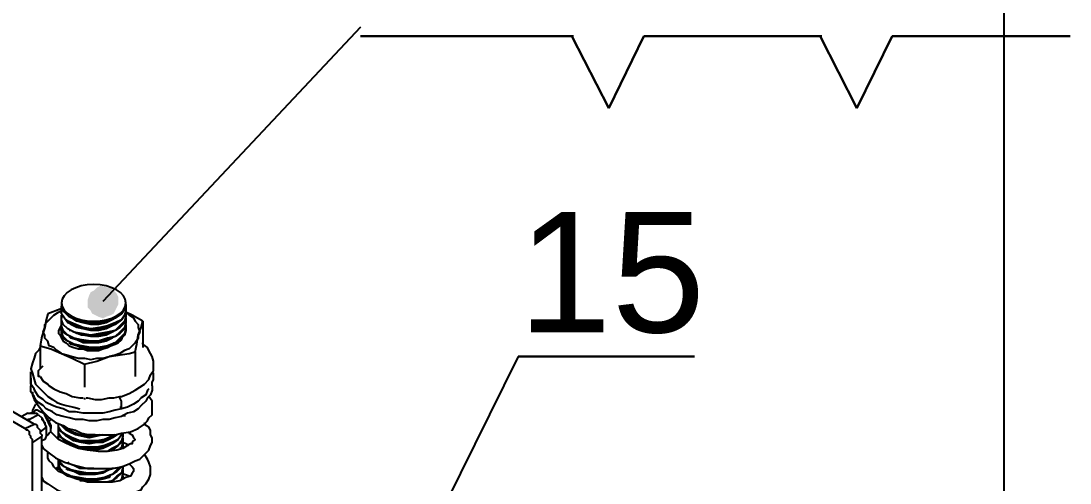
# Model space of a CAD drawing. Extents: x 3 to 592, y 5 to 207.
# Drawn here: x 550.21 to 574.35, y 82.18 to 92.82 of the extents above; entities that cross this region are included whole.
import ezdxf

# ---------------------------------------------------------------- set-up
doc = ezdxf.new("R2010")
doc.units = 0
doc.layers.get('0').update_dxf_attribs({"linetype": 'CONTINUOUS'})
picture_1 = doc.add_image_def('image5.jpg', size_in_pixel=(760, 1236))

msp = doc.modelspace()

# ---------------------------------------------------------------- hatches: boundary and pattern name
h = msp.add_hatch(color=7)
h.paths.add_polyline_path([(554.704237, 166.828611), (554.81007, 166.793333), (554.880626, 166.758056), (554.951181, 166.758056), (555.057015, 166.793333), (555.12757, 166.828611), (555.198126, 166.899167), (555.233404, 166.969722), (555.268681, 167.040278), (555.268681, 167.146111), (555.268681, 167.216667), (555.233404, 167.3225), (555.162848, 167.357778), (555.092293, 167.428333), (555.021737, 167.463611), (554.951181, 167.498889), (554.845348, 167.498889), (554.774793, 167.463611), (554.704237, 167.428333), (554.633681, 167.357778), (554.598404, 167.287222), (554.563126, 167.216667), (554.563126, 167.110833), (554.563126, 167.040278), (554.598404, 166.969722), (554.633681, 166.899167), (554.704237, 166.828611), (554.915904, 167.146111)])
h.paths.add_polyline_path([(507.961181, 190.641111), (508.031737, 190.570556), (508.102293, 190.570556), (508.172848, 190.535278), (508.278681, 190.535278), (508.349237, 190.570556), (508.419793, 190.641111), (508.490348, 190.676389), (508.525626, 190.782222), (508.560904, 190.852778), (508.560904, 190.923333), (508.525626, 191.029167), (508.490348, 191.099722), (508.419793, 191.170278), (508.349237, 191.205556), (508.278681, 191.240833), (508.208126, 191.276111), (508.102293, 191.240833), (508.031737, 191.205556), (507.961181, 191.170278), (507.890626, 191.099722), (507.855348, 191.029167), (507.855348, 190.958611), (507.855348, 190.852778), (507.855348, 190.782222), (507.890626, 190.711667), (507.961181, 190.641111), (508.208126, 190.888056)])
h.paths.add_polyline_path([(565.887293, 108.726111), (568.709515, 106.574167), (567.933404, 105.833333)])
h.paths.add_polyline_path([(565.887293, 111.618889), (568.356737, 114.158889), (569.027015, 113.276944)])
h.paths.add_polyline_path([(554.880626, 54.010278), (554.951181, 53.939722), (555.021737, 53.904444), (555.092293, 53.869167), (555.198126, 53.869167), (555.268681, 53.869167), (555.339237, 53.904444), (555.409793, 53.975), (555.480348, 54.045556), (555.515626, 54.116111), (555.515626, 54.186667), (555.515626, 54.2925), (555.480348, 54.363056), (555.44507, 54.433611), (555.374515, 54.504167), (555.303959, 54.539444), (555.233404, 54.574722), (555.12757, 54.574722), (555.057015, 54.574722), (554.986459, 54.539444), (554.915904, 54.468889), (554.845348, 54.398333), (554.81007, 54.327778), (554.81007, 54.257222), (554.81007, 54.151389), (554.845348, 54.080833), (554.880626, 54.010278), (555.162848, 54.221944)])
h.paths.add_polyline_path([(559.643126, 73.095556), (559.748959, 73.025), (559.819515, 73.025), (559.89007, 72.989722), (559.995904, 73.025), (560.066459, 73.060278), (560.137015, 73.095556), (560.172293, 73.166111), (560.20757, 73.271944), (560.242848, 73.3425), (560.242848, 73.413056), (560.20757, 73.518889), (560.172293, 73.589444), (560.101737, 73.66), (560.031181, 73.695278), (559.960626, 73.730556), (559.854793, 73.730556), (559.784237, 73.695278), (559.713681, 73.66), (559.643126, 73.624722), (559.57257, 73.554167), (559.537293, 73.483611), (559.537293, 73.377778), (559.537293, 73.307222), (559.537293, 73.201389), (559.607848, 73.130833), (559.643126, 73.095556), (559.89007, 73.377778)])
h.paths.add_polyline_path([(502.951737, 82.514722), (502.845904, 82.55), (502.775348, 82.585278), (502.704793, 82.585278), (502.598959, 82.55), (502.528404, 82.514722), (502.457848, 82.444167), (502.42257, 82.373611), (502.387293, 82.303056), (502.387293, 82.197222), (502.387293, 82.126667), (502.42257, 82.056111), (502.493126, 81.985556), (502.563681, 81.915), (502.634237, 81.879722), (502.704793, 81.879722), (502.810626, 81.879722), (502.881181, 81.879722), (502.951737, 81.950278), (503.022293, 81.985556), (503.05757, 82.056111), (503.092848, 82.161944), (503.092848, 82.2325), (503.092848, 82.338333), (503.05757, 82.408889), (502.987015, 82.479444), (502.951737, 82.514722), (502.74007, 82.2325)])
h.paths.add_polyline_path([(531.63257, 120.261944), (531.738404, 120.226667), (531.808959, 120.226667), (531.914793, 120.226667), (531.985348, 120.261944), (532.055904, 120.297222), (532.126459, 120.367778), (532.161737, 120.438333), (532.197015, 120.508889), (532.197015, 120.614722), (532.161737, 120.685278), (532.126459, 120.755833), (532.091181, 120.826389), (532.020626, 120.896944), (531.914793, 120.932222), (531.844237, 120.932222), (531.738404, 120.932222), (531.667848, 120.896944), (531.597293, 120.861667), (531.526737, 120.791111), (531.491459, 120.720556), (531.456181, 120.65), (531.456181, 120.544167), (531.491459, 120.473611), (531.526737, 120.403056), (531.562015, 120.3325), (531.63257, 120.261944), (531.808959, 120.579444)])
h.paths.add_polyline_path([(519.391181, 114.370556), (519.497015, 114.335278), (519.56757, 114.335278), (519.638126, 114.370556), (519.743959, 114.405833), (519.814515, 114.441111), (519.849793, 114.511667), (519.88507, 114.582222), (519.920348, 114.688056), (519.88507, 114.758611), (519.88507, 114.864444), (519.814515, 114.935), (519.779237, 114.970278), (519.673404, 115.040833), (519.602848, 115.040833), (519.532293, 115.040833), (519.426459, 115.040833), (519.355904, 115.005556), (519.285348, 114.970278), (519.25007, 114.899722), (519.214793, 114.793889), (519.179515, 114.723333), (519.179515, 114.6175), (519.214793, 114.546944), (519.25007, 114.476389), (519.320626, 114.405833), (519.391181, 114.370556), (519.532293, 114.688056)])
h.paths.add_polyline_path([(515.616459, 111.583611), (515.263681, 115.111389), (516.322015, 115.076111)])
h.paths.add_polyline_path([(537.912015, 92.921667), (537.98257, 92.886389), (538.088404, 92.851111), (538.158959, 92.851111), (538.229515, 92.886389), (538.30007, 92.921667), (538.370626, 92.992222), (538.441181, 93.062778), (538.441181, 93.168611), (538.441181, 93.239167), (538.441181, 93.309722), (538.405904, 93.415556), (538.370626, 93.486111), (538.30007, 93.521389), (538.194237, 93.556667), (538.123681, 93.591944), (538.053126, 93.556667), (537.947293, 93.556667), (537.876737, 93.521389), (537.806181, 93.450833), (537.770904, 93.380278), (537.735626, 93.274444), (537.735626, 93.203889), (537.770904, 93.133333), (537.806181, 93.0275), (537.841459, 92.956944), (537.912015, 92.921667), (538.088404, 93.203889)])
h.paths.add_polyline_path([(551.846737, 86.077778), (551.917293, 86.0425), (551.987848, 86.007222), (552.093681, 85.971944), (552.164237, 86.007222), (552.27007, 86.0425), (552.340626, 86.077778), (552.375904, 86.148333), (552.411181, 86.218889), (552.446459, 86.289444), (552.446459, 86.395278), (552.446459, 86.465833), (552.411181, 86.536389), (552.340626, 86.606944), (552.27007, 86.6775), (552.199515, 86.6775), (552.093681, 86.712778), (552.023126, 86.712778), (551.95257, 86.6775), (551.882015, 86.606944), (551.811459, 86.571667), (551.776181, 86.501111), (551.740904, 86.395278), (551.740904, 86.324722), (551.740904, 86.218889), (551.811459, 86.148333), (551.846737, 86.077778), (552.093681, 86.36)])
h.paths.add_polyline_path([(556.503404, 74.718333), (556.609237, 74.683056), (556.679793, 74.683056), (556.785626, 74.683056), (556.856181, 74.718333), (556.926737, 74.788889), (556.962015, 74.859444), (556.997293, 74.93), (557.03257, 75.000556), (557.03257, 75.106389), (556.997293, 75.176944), (556.962015, 75.2475), (556.891459, 75.318056), (556.820904, 75.353333), (556.750348, 75.388611), (556.679793, 75.388611), (556.573959, 75.388611), (556.503404, 75.353333), (556.432848, 75.318056), (556.362293, 75.2475), (556.327015, 75.176944), (556.327015, 75.071111), (556.327015, 75.000556), (556.327015, 74.894722), (556.39757, 74.824167), (556.432848, 74.788889), (556.503404, 74.718333), (556.679793, 75.035833)])
h.paths.add_polyline_path([(553.892848, 71.4375), (553.822293, 71.366944), (553.787015, 71.296389), (553.787015, 71.190556), (553.822293, 71.12), (553.85757, 71.049444), (553.892848, 70.978889), (553.963404, 70.908333), (554.033959, 70.873056), (554.139793, 70.873056), (554.210348, 70.873056), (554.280904, 70.873056), (554.386737, 70.943611), (554.422015, 70.978889), (554.49257, 71.049444), (554.49257, 71.155278), (554.527848, 71.225833), (554.49257, 71.331667), (554.457293, 71.402222), (554.422015, 71.472778), (554.351459, 71.508056), (554.280904, 71.543333), (554.17507, 71.578611), (554.104515, 71.578611), (553.998681, 71.543333), (553.928126, 71.508056), (553.892848, 71.4375), (554.139793, 71.225833)])
h.paths.add_polyline_path([(549.165626, 94.9325), (549.236181, 94.897222), (549.342015, 94.861944), (549.41257, 94.861944), (549.483126, 94.861944), (549.588959, 94.897222), (549.659515, 94.9325), (549.694793, 95.003056), (549.73007, 95.073611), (549.765348, 95.179444), (549.765348, 95.25), (549.73007, 95.355833), (549.694793, 95.426389), (549.624237, 95.461667), (549.553681, 95.532222), (549.483126, 95.5675), (549.377293, 95.5675), (549.306737, 95.532222), (549.236181, 95.532222), (549.165626, 95.461667), (549.09507, 95.391111), (549.059793, 95.320556), (549.059793, 95.25), (549.059793, 95.144167), (549.059793, 95.073611), (549.130348, 95.003056), (549.165626, 94.9325), (549.41257, 95.214722)])
h.paths.add_polyline_path([(541.510348, 62.653333), (539.993404, 59.443056), (539.076181, 60.078056)])
h.paths.add_polyline_path([(542.992015, 73.307222), (542.921459, 73.377778), (542.850904, 73.413056), (542.74507, 73.413056), (542.674515, 73.413056), (542.568681, 73.413056), (542.498126, 73.377778), (542.42757, 73.307222), (542.392293, 73.236667), (542.357015, 73.166111), (542.357015, 73.060278), (542.357015, 72.989722), (542.392293, 72.919167), (542.42757, 72.848611), (542.498126, 72.778056), (542.603959, 72.742778), (542.674515, 72.7075), (542.74507, 72.7075), (542.850904, 72.742778), (542.921459, 72.778056), (542.992015, 72.848611), (543.027293, 72.919167), (543.06257, 72.989722), (543.06257, 73.060278), (543.06257, 73.166111), (543.027293, 73.236667), (542.992015, 73.307222), (542.709793, 73.060278)])
h.paths.add_polyline_path([(545.073404, 66.463333), (545.002848, 66.428056), (544.897015, 66.428056), (544.826459, 66.392778), (544.755904, 66.322222), (544.720626, 66.251667), (544.685348, 66.181111), (544.685348, 66.075278), (544.685348, 66.004722), (544.720626, 65.934167), (544.755904, 65.863611), (544.826459, 65.793056), (544.897015, 65.757778), (545.002848, 65.7225), (545.073404, 65.7225), (545.179237, 65.757778), (545.249793, 65.793056), (545.320348, 65.863611), (545.355626, 65.934167), (545.390904, 66.004722), (545.390904, 66.075278), (545.390904, 66.181111), (545.355626, 66.251667), (545.320348, 66.322222), (545.249793, 66.392778), (545.179237, 66.428056), (545.073404, 66.463333), (545.038126, 66.075278)])
h.paths.add_polyline_path([(492.862293, 116.593056), (493.779515, 120.015), (494.767293, 119.556389)])
h.paths.add_polyline_path([(526.411459, 99.941944), (526.482015, 99.906667), (526.55257, 99.871389), (526.623126, 99.836111), (526.728959, 99.836111), (526.799515, 99.871389), (526.87007, 99.906667), (526.940626, 99.977222), (526.975904, 100.047778), (527.011181, 100.118333), (527.011181, 100.224167), (527.011181, 100.294722), (526.975904, 100.365278), (526.940626, 100.435833), (526.87007, 100.506389), (526.799515, 100.541667), (526.693681, 100.541667), (526.623126, 100.541667), (526.517293, 100.541667), (526.446737, 100.506389), (526.411459, 100.435833), (526.340904, 100.365278), (526.305626, 100.259444), (526.305626, 100.188889), (526.340904, 100.118333), (526.340904, 100.0125), (526.411459, 99.941944), (526.658404, 100.188889)])
h.paths.add_polyline_path([(527.646181, 106.574167), (527.716737, 106.538889), (527.787293, 106.503611), (527.857848, 106.468333), (527.963681, 106.503611), (528.034237, 106.503611), (528.104793, 106.574167), (528.175348, 106.609444), (528.210626, 106.715278), (528.245904, 106.785833), (528.245904, 106.856389), (528.210626, 106.962222), (528.175348, 107.032778), (528.14007, 107.103333), (528.069515, 107.138611), (527.998959, 107.173889), (527.893126, 107.209167), (527.82257, 107.173889), (527.716737, 107.173889), (527.646181, 107.103333), (527.610904, 107.068056), (527.540348, 106.962222), (527.540348, 106.891667), (527.540348, 106.821111), (527.540348, 106.715278), (527.575626, 106.644722), (527.646181, 106.574167), (527.893126, 106.821111)])

# ---------------------------------------------------------------- linework, layer by layer
at = {"color": 7}
for points in [[(558.020348, 92.674722), (552.093681, 86.36)], [(558.020348, 92.463056), (562.923959, 92.463056)], [(562.923959, 92.463056), (558.020348, 92.463056)], [(558.020348, 92.463056), (562.923959, 92.463056)], [(562.923959, 92.463056), (558.020348, 92.463056)], [(558.020348, 92.463056), (562.923959, 92.463056)], [(562.923959, 92.463056), (558.020348, 92.463056)], [(563.735348, 90.805), (562.888681, 92.463056)], [(562.888681, 92.463056), (563.735348, 90.805)], [(564.546737, 92.463056), (563.735348, 90.805)], [(563.735348, 90.805), (564.546737, 92.463056)], [(564.546737, 92.463056), (568.638959, 92.463056)], [(568.638959, 92.463056), (564.546737, 92.463056)], [(569.450348, 90.805), (568.603681, 92.463056)], [(568.603681, 92.463056), (569.450348, 90.805)], [(570.261737, 92.463056), (569.450348, 90.805)], [(569.450348, 90.805), (570.261737, 92.463056)], [(570.261737, 92.463056), (574.353959, 92.463056)], [(574.353959, 92.463056), (570.261737, 92.463056)], [(551.141181, 86.324722), (551.141181, 86.254167)], [(552.622848, 86.289444), (552.58757, 86.183611), (552.517015, 86.077778), (552.375904, 85.971944), (552.199515, 85.901389), (552.023126, 85.866111), (551.811459, 85.866111), (551.63507, 85.901389), (551.458681, 85.936667), (551.31757, 86.007222), (551.211737, 86.113056), (551.141181, 86.218889), (551.141181, 86.254167)], [(552.622848, 86.148333), (552.58757, 86.0425), (552.517015, 85.936667), (552.375904, 85.866111), (552.199515, 85.795556), (552.023126, 85.760278), (551.811459, 85.725), (551.63507, 85.760278), (551.458681, 85.830833), (551.282293, 85.901389), (551.211737, 85.971944), (551.141181, 86.077778), (551.141181, 86.183611), (551.141181, 86.218889)], [(552.622848, 86.148333), (552.622848, 86.324722)], [(552.622848, 86.289444), (552.622848, 86.218889), (552.622848, 86.148333)], [(550.753126, 85.760278), (550.753126, 85.830833), (550.823681, 85.901389), (550.894237, 85.971944), (550.964793, 86.0425), (551.070626, 86.113056), (551.141181, 86.148333)], [(550.823681, 86.077778), (550.788404, 85.936667), (550.753126, 85.760278)], [(551.141181, 86.183611), (551.105904, 86.183611), (550.823681, 86.077778)], [(551.141181, 86.148333), (551.141181, 86.113056)], [(552.622848, 86.148333), (552.58757, 86.0425), (552.517015, 85.936667), (552.375904, 85.830833), (552.199515, 85.760278), (552.023126, 85.725), (551.811459, 85.725), (551.63507, 85.760278), (551.458681, 85.795556), (551.282293, 85.866111), (551.211737, 85.971944), (551.141181, 86.077778), (551.141181, 86.113056)], [(552.622848, 86.113056), (552.622848, 86.007222), (552.58757, 85.901389), (552.481737, 85.795556), (552.375904, 85.689722), (552.199515, 85.654444), (552.023126, 85.619167), (551.811459, 85.583889), (551.599793, 85.619167), (551.423404, 85.654444), (551.282293, 85.725), (551.176459, 85.830833), (551.141181, 85.936667), (551.141181, 86.0425)], [(551.141181, 86.007222), (551.141181, 85.971944)], [(552.622848, 86.007222), (552.58757, 85.866111), (552.481737, 85.760278), (552.375904, 85.689722), (552.199515, 85.619167), (552.023126, 85.583889), (551.811459, 85.583889), (551.599793, 85.583889), (551.423404, 85.654444), (551.282293, 85.725), (551.176459, 85.830833), (551.141181, 85.901389), (551.141181, 85.971944)], [(552.622848, 85.971944), (552.622848, 85.866111), (552.58757, 85.760278), (552.481737, 85.654444), (552.375904, 85.548611), (552.199515, 85.513333), (551.987848, 85.442778), (551.811459, 85.442778), (551.599793, 85.478056), (551.423404, 85.513333), (551.282293, 85.583889), (551.176459, 85.689722), (551.141181, 85.795556), (551.141181, 85.901389)], [(552.375904, 85.971944), (552.305348, 85.936667), (552.164237, 85.866111), (551.987848, 85.830833), (551.811459, 85.830833), (551.63507, 85.866111), (551.493959, 85.901389), (551.388126, 85.971944), (551.352848, 86.007222)], [(552.622848, 86.148333), (552.58757, 86.183611)], [(552.622848, 86.113056), (552.693404, 86.0425), (552.799237, 85.971944), (552.834515, 85.901389), (552.90507, 85.830833), (552.90507, 85.760278), (552.940348, 85.654444), (552.90507, 85.583889)], [(553.010904, 85.901389), (552.763959, 86.0425), (552.622848, 86.113056)], [(552.622848, 86.007222), (552.622848, 86.0425)], [(550.753126, 85.760278), (550.68257, 85.548611), (550.647293, 85.336944)], [(551.141181, 85.160556), (551.035348, 85.231111), (550.964793, 85.301667), (550.858959, 85.336944), (550.823681, 85.442778), (550.753126, 85.513333), (550.753126, 85.583889), (550.717848, 85.654444), (550.753126, 85.760278)], [(551.141181, 85.830833), (551.105904, 85.760278), (551.070626, 85.689722), (551.070626, 85.619167), (551.105904, 85.583889), (551.141181, 85.513333)], [(551.105904, 85.725), (551.105904, 85.689722)], [(551.141181, 85.866111), (551.141181, 85.830833)], [(552.622848, 85.866111), (552.58757, 85.725), (552.481737, 85.619167), (552.375904, 85.548611), (552.199515, 85.478056), (551.987848, 85.442778), (551.811459, 85.442778), (551.599793, 85.442778), (551.423404, 85.513333), (551.282293, 85.583889), (551.176459, 85.654444), (551.141181, 85.760278), (551.141181, 85.830833)], [(552.622848, 85.830833), (552.622848, 85.725), (552.58757, 85.619167), (552.481737, 85.513333), (552.375904, 85.4075), (552.199515, 85.336944), (551.987848, 85.301667), (551.811459, 85.301667), (551.599793, 85.336944), (551.423404, 85.372222), (551.282293, 85.442778), (551.176459, 85.548611), (551.141181, 85.654444), (551.141181, 85.760278)], [(552.622848, 85.725), (552.622848, 85.689722), (552.58757, 85.583889), (552.481737, 85.478056), (552.375904, 85.4075), (552.199515, 85.336944), (551.987848, 85.301667), (551.811459, 85.301667), (551.599793, 85.301667), (551.423404, 85.372222), (551.282293, 85.442778), (551.176459, 85.513333), (551.141181, 85.619167), (551.141181, 85.689722)], [(552.375904, 85.830833), (552.305348, 85.795556), (552.164237, 85.725), (551.987848, 85.689722), (551.811459, 85.689722), (551.63507, 85.725), (551.493959, 85.760278), (551.352848, 85.830833), (551.352848, 85.866111)], [(552.622848, 85.866111), (552.622848, 85.901389)], [(552.622848, 85.725), (552.622848, 85.760278)], [(552.90507, 85.583889), (552.975626, 85.760278), (553.010904, 85.901389)], [(553.010904, 85.901389), (553.010904, 85.301667)], [(551.141181, 85.513333), (551.141181, 85.619167)], [(551.141181, 85.513333), (551.176459, 85.442778), (551.247015, 85.4075), (551.31757, 85.336944), (551.423404, 85.301667), (551.529237, 85.266389), (551.63507, 85.266389), (551.740904, 85.231111), (551.846737, 85.231111), (551.987848, 85.231111), (552.093681, 85.266389), (552.199515, 85.301667), (552.27007, 85.336944), (552.375904, 85.372222), (552.446459, 85.4075), (552.517015, 85.478056), (552.552293, 85.548611)], [(551.141181, 85.513333), (551.141181, 85.548611)], [(552.375904, 85.689722), (552.305348, 85.654444), (552.164237, 85.583889), (551.987848, 85.548611), (551.811459, 85.548611), (551.63507, 85.583889), (551.493959, 85.619167), (551.352848, 85.689722), (551.31757, 85.689722)], [(552.340626, 85.548611), (552.305348, 85.513333), (552.164237, 85.442778), (551.987848, 85.4075), (551.811459, 85.4075), (551.63507, 85.4075), (551.493959, 85.478056), (551.352848, 85.513333), (551.31757, 85.548611)], [(552.90507, 85.583889), (552.90507, 85.513333), (552.834515, 85.4075), (552.763959, 85.336944), (552.693404, 85.266389), (552.58757, 85.231111), (552.481737, 85.160556), (552.375904, 85.125278), (552.234793, 85.09)], [(552.834515, 85.195833), (552.869793, 85.372222), (552.90507, 85.583889)], [(550.294515, 83.431944), (547.119515, 85.266389)], [(550.506181, 83.537778), (547.295904, 85.4075)], [(550.647293, 85.301667), (550.612015, 85.231111), (550.541459, 85.160556), (550.506181, 85.054722), (550.470904, 84.948889), (550.435626, 84.807778), (550.470904, 84.701944), (550.506181, 84.560833), (550.541459, 84.455), (550.612015, 84.384444), (550.717848, 84.278611), (550.823681, 84.172778), (550.929515, 84.102222), (551.035348, 84.031667), (551.141181, 83.996389), (551.247015, 83.961111), (551.423404, 83.925833), (551.564515, 83.890556)], [(550.647293, 85.336944), (550.647293, 84.807778)], [(550.647293, 85.336944), (550.894237, 85.266389), (551.141181, 85.160556)], [(552.340626, 85.4075), (552.305348, 85.372222), (552.164237, 85.301667), (551.987848, 85.266389), (551.811459, 85.266389), (551.63507, 85.266389), (551.493959, 85.336944), (551.352848, 85.372222), (551.31757, 85.4075)], [(552.481737, 84.172778), (552.517015, 84.172778), (552.693404, 84.243333), (552.834515, 84.313889), (552.940348, 84.384444), (553.046181, 84.455), (553.152015, 84.560833), (553.187293, 84.666667), (553.257848, 84.7725), (553.257848, 84.878333), (553.257848, 84.984167), (553.22257, 85.09), (553.152015, 85.231111), (553.116737, 85.301667), (553.010904, 85.372222), (553.010904, 85.4075)], [(551.141181, 85.160556), (551.388126, 85.054722), (551.670348, 84.913611)], [(551.141181, 85.160556), (551.282293, 85.125278), (551.388126, 85.09), (551.529237, 85.054722), (551.670348, 85.054722), (551.811459, 85.019444), (551.95257, 85.054722), (552.093681, 85.054722), (552.234793, 85.09)], [(551.670348, 84.913611), (551.95257, 84.984167), (552.234793, 85.09)], [(552.234793, 85.09), (552.693404, 85.160556), (552.834515, 85.195833)], [(552.834515, 85.195833), (552.834515, 84.631389)], [(561.653959, 85.09), (556.679793, 75.035833)], [(561.653959, 85.09), (565.710904, 85.09)], [(565.710904, 85.09), (561.653959, 85.09)], [(561.653959, 85.09), (565.710904, 85.09)], [(565.710904, 85.09), (561.653959, 85.09)], [(561.653959, 85.09), (565.710904, 85.09)], [(565.710904, 85.09), (561.653959, 85.09)], [(550.647293, 84.631389), (550.612015, 84.631389), (550.612015, 84.701944), (550.612015, 84.7725), (550.68257, 84.843056), (550.717848, 84.878333)], [(551.670348, 84.913611), (551.670348, 84.384444)], [(553.152015, 84.349167), (553.116737, 84.313889), (553.081459, 84.208056), (552.975626, 84.1375), (552.90507, 84.066944), (552.799237, 83.996389), (552.658126, 83.925833), (552.517015, 83.890556), (552.375904, 83.855278), (552.234793, 83.82), (552.093681, 83.784722), (551.95257, 83.784722), (551.776181, 83.784722), (551.63507, 83.784722), (551.458681, 83.82), (551.31757, 83.82), (551.176459, 83.890556), (551.035348, 83.925833), (550.929515, 83.961111), (550.788404, 84.031667), (550.717848, 84.102222), (550.612015, 84.172778), (550.541459, 84.278611), (550.506181, 84.349167), (550.435626, 84.455), (550.435626, 84.525556), (550.435626, 84.631389), (550.435626, 84.701944), (550.435626, 84.737222)], [(550.435626, 84.596111), (550.435626, 84.419722)], [(550.647293, 84.631389), (550.717848, 84.525556), (550.823681, 84.455), (550.858959, 84.419722), (550.964793, 84.349167), (551.105904, 84.278611), (551.247015, 84.243333), (551.388126, 84.172778), (551.564515, 84.1375), (551.63507, 84.1375)], [(553.22257, 84.419722), (553.22257, 84.490278), (553.257848, 84.560833), (553.257848, 84.631389), (553.257848, 84.701944), (553.22257, 84.737222)], [(553.22257, 84.419722), (553.22257, 84.384444), (553.22257, 84.313889), (553.187293, 84.208056), (553.116737, 84.1375), (553.081459, 84.066944), (552.975626, 83.961111), (552.90507, 83.890556), (552.799237, 83.82), (552.658126, 83.784722), (552.517015, 83.714167), (552.375904, 83.678889), (552.234793, 83.643611), (552.093681, 83.643611), (551.95257, 83.608333), (551.776181, 83.608333), (551.63507, 83.643611), (551.458681, 83.643611), (551.31757, 83.678889), (551.176459, 83.714167), (551.035348, 83.749444), (550.929515, 83.82), (550.788404, 83.890556), (550.717848, 83.961111), (550.612015, 84.031667), (550.541459, 84.102222), (550.506181, 84.172778), (550.435626, 84.278611), (550.435626, 84.349167), (550.435626, 84.419722)], [(550.470904, 84.278611), (550.470904, 84.208056), (550.506181, 84.102222), (550.576737, 83.996389), (550.717848, 83.82), (550.858959, 83.678889), (551.00007, 83.573056), (551.176459, 83.5025), (551.282293, 83.431944), (551.458681, 83.396667), (551.599793, 83.326111), (551.776181, 83.290833), (551.917293, 83.290833), (552.093681, 83.290833), (552.234793, 83.290833), (552.375904, 83.290833), (552.517015, 83.326111), (552.728681, 83.361389), (552.90507, 83.431944), (553.046181, 83.537778), (553.116737, 83.608333), (553.152015, 83.678889), (553.22257, 83.749444), (553.22257, 83.855278), (553.22257, 83.925833), (553.22257, 83.996389), (553.22257, 84.066944), (553.152015, 84.172778)], [(553.22257, 84.419722), (553.22257, 84.490278)], [(551.670348, 84.1375), (551.670348, 84.102222)], [(551.705626, 84.1375), (551.740904, 84.1375), (551.917293, 84.102222), (552.058404, 84.102222), (552.234793, 84.1375), (552.340626, 84.1375), (552.481737, 84.172778)], [(552.481737, 83.925833), (552.517015, 83.925833), (552.517015, 83.996389), (552.517015, 84.066944), (552.481737, 84.1375), (552.481737, 84.172778)], [(550.506181, 83.82), (550.435626, 83.784722)], [(550.541459, 83.996389), (550.470904, 83.855278), (550.470904, 83.784722)], [(550.576737, 83.855278), (550.541459, 83.855278), (550.506181, 83.82)], [(550.823681, 83.290833), (550.858959, 83.326111), (550.894237, 83.361389), (550.894237, 83.431944), (550.894237, 83.467222), (550.858959, 83.537778), (550.823681, 83.608333), (550.788404, 83.678889), (550.753126, 83.749444), (550.717848, 83.784722), (550.647293, 83.82), (550.576737, 83.855278)], [(550.68257, 83.82), (550.717848, 83.784722), (550.753126, 83.749444), (550.788404, 83.678889), (550.858959, 83.608333), (550.858959, 83.573056), (550.894237, 83.5025), (550.894237, 83.431944)], [(550.36507, 83.784722), (550.223959, 83.714167)], [(550.36507, 83.784722), (550.435626, 83.784722)], [(550.400348, 83.643611), (550.36507, 83.643611)], [(550.612015, 83.749444), (550.400348, 83.643611)], [(550.400348, 83.608333), (550.400348, 83.643611)], [(550.435626, 83.784722), (550.470904, 83.784722)], [(550.470904, 83.784722), (550.541459, 83.784722)], [(550.470904, 83.784722), (550.506181, 83.784722), (550.541459, 83.784722)], [(550.541459, 83.784722), (550.576737, 83.784722)], [(550.576737, 83.784722), (550.576737, 83.749444), (550.612015, 83.749444)], [(550.612015, 83.749444), (550.68257, 83.678889)], [(550.68257, 83.678889), (550.753126, 83.537778)], [(550.68257, 83.678889), (550.68257, 83.643611), (550.717848, 83.608333), (550.753126, 83.573056), (550.753126, 83.537778)], [(550.68257, 83.043889), (550.717848, 82.973333), (550.858959, 82.8675), (551.00007, 82.761667), (551.211737, 82.655833), (551.458681, 82.585278), (551.740904, 82.514722), (551.882015, 82.514722), (552.023126, 82.514722), (552.305348, 82.514722), (552.517015, 82.55), (552.693404, 82.620556), (552.834515, 82.691111), (552.940348, 82.726389), (553.010904, 82.796944), (553.081459, 82.8675), (553.152015, 82.938056), (553.187293, 83.043889), (553.22257, 83.114444), (553.22257, 83.220278), (553.187293, 83.290833), (553.187293, 83.396667), (553.152015, 83.467222), (553.081459, 83.5025), (553.046181, 83.573056)], [(550.823681, 83.643611), (550.823681, 83.678889)], [(550.894237, 83.643611), (550.858959, 83.608333)], [(552.552293, 83.749444), (552.552293, 83.714167)], [(552.552293, 83.749444), (552.552293, 83.714167)], [(552.58757, 83.749444), (552.58757, 83.714167)], [(550.294515, 83.431944), (550.506181, 83.537778)], [(550.470904, 83.114444), (550.470904, 83.185), (550.435626, 83.220278), (550.435626, 83.255556), (550.400348, 83.290833), (550.400348, 83.361389), (550.36507, 83.396667), (550.329793, 83.396667), (550.294515, 83.431944)], [(550.506181, 83.537778), (550.541459, 83.537778), (550.576737, 83.5025), (550.576737, 83.467222), (550.612015, 83.431944), (550.647293, 83.396667), (550.647293, 83.326111), (550.68257, 83.290833), (550.68257, 83.255556)], [(550.788404, 83.467222), (550.647293, 83.361389)], [(550.753126, 83.537778), (550.788404, 83.467222)], [(550.788404, 83.467222), (550.788404, 83.396667)], [(550.788404, 83.396667), (550.788404, 83.361389)], [(550.788404, 83.361389), (550.788404, 83.290833)], [(550.788404, 83.361389), (550.788404, 83.326111), (550.788404, 83.290833)], [(552.693404, 83.361389), (552.693404, 83.326111), (552.763959, 83.290833), (552.799237, 83.220278), (552.834515, 83.185), (552.799237, 83.149722), (552.763959, 83.114444), (552.763959, 83.079167), (552.728681, 83.079167), (552.658126, 83.043889), (552.552293, 82.973333), (552.411181, 82.938056), (552.199515, 82.902778), (551.987848, 82.902778), (551.740904, 82.938056), (551.529237, 82.973333), (551.352848, 83.043889), (551.211737, 83.114444), (551.070626, 83.185), (550.964793, 83.290833), (550.894237, 83.361389), (550.894237, 83.396667)], [(552.375904, 83.290833), (552.305348, 83.255556), (552.128959, 83.185), (551.95257, 83.149722), (551.740904, 83.149722), (551.564515, 83.149722), (551.388126, 83.220278), (551.247015, 83.290833), (551.141181, 83.361389), (551.070626, 83.467222), (551.070626, 83.537778)], [(552.411181, 83.290833), (552.305348, 83.220278), (552.128959, 83.149722), (551.95257, 83.114444), (551.740904, 83.114444), (551.564515, 83.149722), (551.388126, 83.185), (551.247015, 83.255556), (551.141181, 83.361389), (551.070626, 83.467222), (551.070626, 83.537778)], [(552.552293, 83.326111), (552.517015, 83.290833), (552.446459, 83.185), (552.305348, 83.114444), (552.128959, 83.043889), (551.95257, 83.008611), (551.740904, 83.008611), (551.564515, 83.008611), (551.388126, 83.079167), (551.247015, 83.149722), (551.141181, 83.220278), (551.070626, 83.326111), (551.070626, 83.431944), (551.070626, 83.467222)], [(551.070626, 83.396667), (551.070626, 83.361389)], [(552.552293, 83.326111), (552.517015, 83.290833), (552.446459, 83.185), (552.305348, 83.079167), (552.128959, 83.008611), (551.95257, 82.973333), (551.740904, 82.973333), (551.564515, 83.008611), (551.388126, 83.043889), (551.247015, 83.114444), (551.141181, 83.220278), (551.070626, 83.326111), (551.070626, 83.361389)], [(551.070626, 83.185), (551.070626, 83.290833), (551.070626, 83.326111)], [(552.023126, 83.290833), (551.95257, 83.255556), (551.740904, 83.255556), (551.564515, 83.290833), (551.388126, 83.326111), (551.247015, 83.396667), (551.141181, 83.5025)], [(551.917293, 83.290833), (551.776181, 83.290833), (551.564515, 83.290833), (551.388126, 83.361389), (551.247015, 83.431944), (551.176459, 83.467222)], [(552.093681, 83.290833), (551.95257, 83.255556), (551.776181, 83.220278), (551.599793, 83.255556), (551.458681, 83.290833), (551.31757, 83.361389), (551.282293, 83.396667)], [(552.552293, 83.326111), (552.552293, 83.255556), (552.517015, 83.149722), (552.446459, 83.043889), (552.305348, 82.973333), (552.199515, 82.902778)], [(550.68257, 83.255556), (550.470904, 83.114444)], [(550.470904, 77.399444), (550.470904, 83.114444)], [(550.68257, 77.540556), (550.68257, 83.255556)], [(550.753126, 83.185), (550.68257, 83.149722)], [(550.788404, 83.255556), (550.753126, 83.185)], [(550.788404, 83.255556), (550.823681, 83.290833)], [(550.788404, 83.290833), (550.788404, 83.255556)], [(551.035348, 83.220278), (551.070626, 83.255556)], [(551.070626, 83.255556), (551.070626, 83.220278)], [(551.070626, 83.185), (551.070626, 83.220278)], [(552.305348, 83.220278), (552.234793, 83.185), (552.093681, 83.114444), (551.95257, 83.114444), (551.776181, 83.079167), (551.599793, 83.114444), (551.423404, 83.149722), (551.31757, 83.220278), (551.282293, 83.255556)], [(551.388126, 83.043889), (551.31757, 83.079167), (551.282293, 83.114444)], [(552.305348, 83.079167), (552.234793, 83.043889), (552.093681, 82.973333), (551.917293, 82.938056), (551.776181, 82.938056), (551.599793, 82.973333)], [(552.552293, 83.255556), (552.517015, 83.114444), (552.446459, 83.043889), (552.305348, 82.938056), (552.27007, 82.938056)], [(552.552293, 83.220278), (552.552293, 83.114444), (552.517015, 83.008611), (552.481737, 82.973333)], [(552.552293, 83.114444), (552.517015, 82.973333)], [(552.552293, 83.255556), (552.552293, 83.290833)], [(552.552293, 83.114444), (552.552293, 83.149722)], [(552.693404, 83.043889), (552.622848, 83.079167), (552.552293, 83.114444)], [(552.552293, 83.079167), (552.552293, 83.008611)], [(550.68257, 82.303056), (550.717848, 82.2325), (550.823681, 82.161944), (551.035348, 82.020833), (551.282293, 81.915), (551.529237, 81.844444), (551.776181, 81.809167), (552.023126, 81.773889), (552.27007, 81.809167), (552.517015, 81.844444), (552.728681, 81.915), (552.869793, 81.985556), (552.975626, 82.020833), (553.010904, 82.091389), (553.081459, 82.161944), (553.152015, 82.267778), (553.187293, 82.373611), (553.187293, 82.444167), (553.187293, 82.55), (553.152015, 82.655833), (553.116737, 82.726389), (553.046181, 82.832222)], [(552.693404, 82.620556), (552.763959, 82.55), (552.799237, 82.514722), (552.799237, 82.479444), (552.799237, 82.444167), (552.763959, 82.408889), (552.728681, 82.338333), (552.622848, 82.303056), (552.481737, 82.2325), (552.305348, 82.197222), (552.164237, 82.197222), (552.023126, 82.197222), (551.95257, 82.197222), (551.846737, 82.197222), (551.740904, 82.197222), (551.63507, 82.2325), (551.493959, 82.267778), (551.388126, 82.303056), (551.282293, 82.338333), (551.176459, 82.408889), (551.070626, 82.444167), (551.00007, 82.514722), (550.964793, 82.55), (550.929515, 82.620556), (550.858959, 82.691111), (550.823681, 82.761667), (550.823681, 82.796944), (550.823681, 82.8675), (550.823681, 82.902778)], [(552.305348, 82.938056), (552.27007, 82.938056)], [(552.552293, 82.973333), (552.552293, 83.008611)], [(552.305348, 82.514722), (552.128959, 82.444167), (551.95257, 82.408889), (551.740904, 82.408889), (551.529237, 82.444167), (551.352848, 82.479444), (551.211737, 82.55), (551.105904, 82.655833), (551.070626, 82.726389)], [(552.517015, 82.55), (552.411181, 82.479444), (552.305348, 82.373611), (552.128959, 82.303056), (551.95257, 82.267778), (551.740904, 82.267778), (551.529237, 82.303056), (551.352848, 82.338333), (551.211737, 82.408889), (551.105904, 82.514722), (551.070626, 82.620556), (551.070626, 82.726389)], [(552.340626, 82.514722), (552.305348, 82.514722), (552.128959, 82.444167), (551.95257, 82.408889), (551.740904, 82.408889), (551.529237, 82.408889), (551.352848, 82.479444), (551.211737, 82.55), (551.105904, 82.620556), (551.070626, 82.726389)], [(552.517015, 82.55), (552.411181, 82.444167), (552.305348, 82.373611), (552.128959, 82.303056), (551.917293, 82.267778), (551.740904, 82.267778), (551.529237, 82.267778), (551.352848, 82.338333), (551.211737, 82.408889), (551.105904, 82.479444), (551.070626, 82.585278), (551.070626, 82.655833)], [(551.070626, 82.479444), (551.070626, 82.585278)], [(551.882015, 82.514722), (551.740904, 82.514722), (551.564515, 82.514722), (551.423404, 82.585278), (551.31757, 82.620556), (551.282293, 82.655833)], [(551.00007, 82.514722), (551.070626, 82.55)], [(551.070626, 82.479444), (551.070626, 82.514722)], [(552.340626, 82.514722), (552.234793, 82.479444), (552.093681, 82.408889), (551.917293, 82.373611), (551.740904, 82.373611), (551.564515, 82.373611), (551.423404, 82.444167), (551.282293, 82.479444), (551.247015, 82.514722)], [(551.388126, 82.303056), (551.282293, 82.338333), (551.247015, 82.373611)], [(552.27007, 82.373611), (552.234793, 82.303056), (552.093681, 82.267778), (551.917293, 82.2325), (551.740904, 82.2325), (551.564515, 82.2325)], [(552.552293, 82.55), (552.517015, 82.408889), (552.411181, 82.338333), (552.305348, 82.2325), (552.164237, 82.197222)], [(552.552293, 82.55), (552.552293, 82.514722), (552.517015, 82.408889), (552.411181, 82.303056), (552.305348, 82.2325), (552.234793, 82.197222)], [(552.552293, 82.479444), (552.552293, 82.408889), (552.517015, 82.267778), (552.481737, 82.2325)], [(552.552293, 82.408889), (552.552293, 82.373611), (552.517015, 82.267778), (552.481737, 82.2325)], [(552.693404, 82.338333), (552.58757, 82.373611), (552.552293, 82.373611)], [(552.552293, 82.338333), (552.552293, 82.267778)]]:
    msp.add_lwpolyline(points, dxfattribs=at)
msp.add_ellipse((551.882015, 86.324722), major_axis=(0.740833, 0), ratio=0.571429, start_param=0, end_param=6.283185, dxfattribs=at)

# ---------------------------------------------------------------- texts
at = {"color": 7, "insert": (561.648068, 88.420197), "char_height": 2.772729, "attachment_point": 1}
msp.add_mtext('{\\fArialUnicodeMS|b0|i0|c0;15}', dxfattribs=at)

# ---------------------------------------------------------------- pictures from other files: only their frames are drawn
image = msp.add_image(picture_1, insert=(462.612373, 26.904439), size_in_units=(110.2152, 179.750244))
image.dxf.flags = 7

doc.saveas('drawing.dxf')
